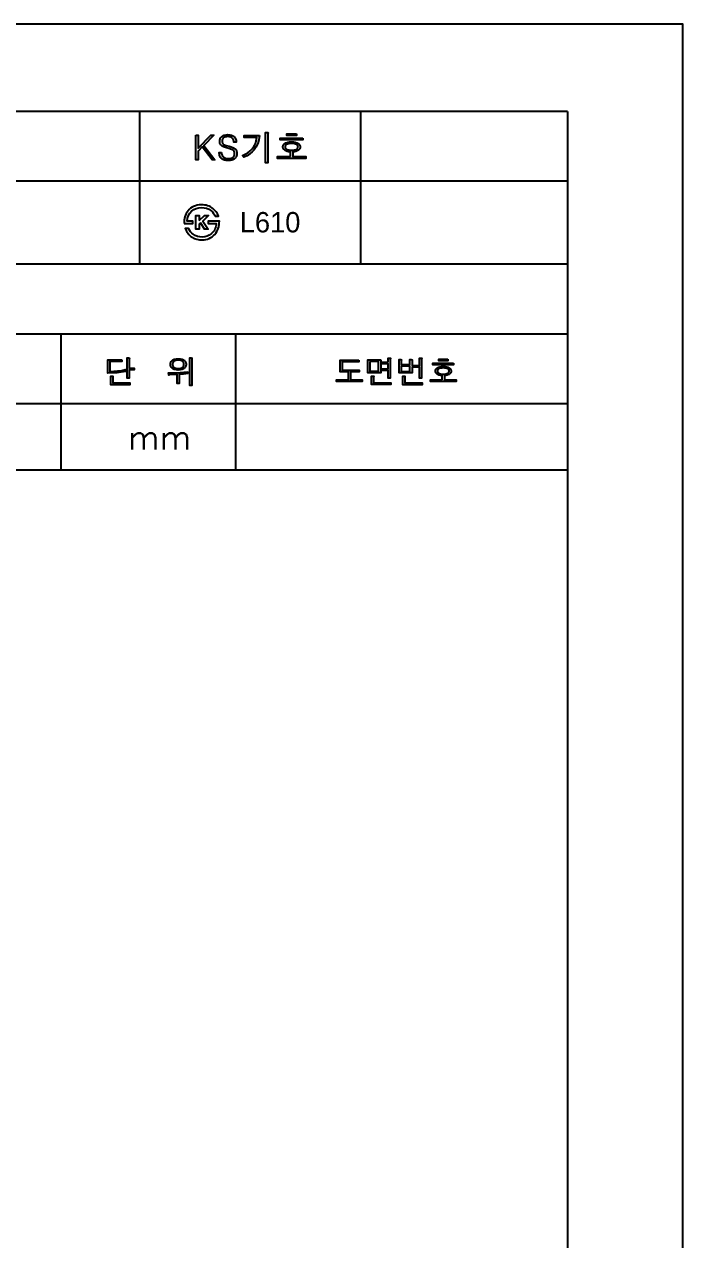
# Model space of a CAD drawing. Extents: x 60939 to 67572, y 58046 to 61508.
# Drawn here: x 66667 to 67572, y 59806 to 61477 of the extents above; entities that cross this region are included whole.
import ezdxf

# ---------------------------------------------------------------- set-up
doc = ezdxf.new("R2010")
doc.units = 0
doc.header["$MEASUREMENT"] = 0
doc.layers.add('YA', color=7, linetype='CONTINUOUS')
doc.styles.add('h', font='', dxfattribs={"height": 30})
doc.styles.get("Standard").update_dxf_attribs({"font": 'txt.shx', "bigfont": 'ghs.shx'})
doc.styles.get('h').set_extended_font_data('Haansoft Batang')

msp = doc.modelspace()

# ---------------------------------------------------------------- linework, layer by layer
at = {"layer": 'YA', "color": 7}
for p, q in [((67414.2, 61356.9), (65338.2, 61356.9)), ((66826.2, 61146.9), (66826.2, 61356.9)), ((67129.8, 61146.9), (67129.8, 61356.9)), ((67414.2, 61356.9), (67414.2, 58176.9)), ((67414.2, 61260.9), (65914.2, 61260.9)), ((67414.2, 61146.9), (65338.2, 61146.9)), ((67414.2, 61050.9), (65338.2, 61050.9)), ((66718.2, 60863.6), (66718.2, 61050.9)), ((66958.2, 60863.6), (66958.2, 61050.9)), ((67414.2, 60954.9), (65914.2, 60954.9)), ((67414.2, 60863.6), (65338.2, 60863.6))]:
    msp.add_line(p, q, dxfattribs=at)
at = {"layer": 'YA', "color": 0}
msp.add_lwpolyline([(65146.8, 58046.4), (67572.3, 58046.4), (67572.3, 61476.8), (65146.8, 61476.8)], close=True, dxfattribs=at)
at = {"layer": 'YA', "color": 7}
for points in [[(66903, 61324.3), (66906.2, 61324.3), (66906.2, 61306.3), (66923.7, 61324.3), (66927.7, 61324.3), (66913.9, 61310.2), (66929.3, 61290.3), (66925.5, 61290.3), (66911.8, 61308.1), (66906.2, 61302.3), (66906.2, 61290.3), (66903, 61290.3), (66903, 61324.3)], [(66938.4, 61300.6), (66938.6, 61298.7), (66938.8, 61297.8), (66939.1, 61297), (66939.4, 61296.3), (66939.8, 61295.6), (66940.3, 61295), (66940.9, 61294.4), (66941.5, 61293.8), (66942.3, 61293.4), (66943, 61293), (66943.9, 61292.7), (66945.8, 61292.3), (66947.9, 61292.1), (66949.8, 61292.2), (66951.5, 61292.6), (66952.3, 61292.8), (66952.9, 61293.1), (66953.6, 61293.5), (66954.2, 61294), (66954.7, 61294.4), (66955.2, 61294.9), (66955.6, 61295.5), (66955.9, 61296), (66956.1, 61296.7), (66956.3, 61297.3), (66956.4, 61298.1), (66956.4, 61298.8), (66956.3, 61300.3), (66956.2, 61301), (66956, 61301.6), (66955.7, 61302.2), (66955.4, 61302.7), (66955, 61303.1), (66954.5, 61303.6), (66954.1, 61303.9), (66953.6, 61304.2), (66952.2, 61304.8), (66948.5, 61306), (66945.3, 61306.8), (66941, 61308.2), (66939.5, 61309.1), (66938.8, 61309.5), (66938.3, 61310), (66937.7, 61310.5), (66937.3, 61311.1), (66936.9, 61311.8), (66936.5, 61312.5), (66936.3, 61313.3), (66936.1, 61314.2), (66936, 61316), (66936, 61317), (66936.1, 61318), (66936.4, 61318.9), (66936.7, 61319.7), (66937.1, 61320.5), (66937.6, 61321.3), (66938.2, 61322), (66938.9, 61322.6), (66939.7, 61323.2), (66940.6, 61323.7), (66941.5, 61324.2), (66942.5, 61324.5), (66944.7, 61325), (66947.2, 61325.1), (66949.7, 61325), (66952, 61324.5), (66953, 61324.1), (66953.9, 61323.6), (66954.8, 61323.1), (66955.6, 61322.4), (66956.3, 61321.7), (66956.9, 61320.9), (66957.4, 61320.1), (66957.8, 61319.2), (66958.2, 61318.2), (66958.4, 61317.2), (66958.6, 61314.8), (66955.4, 61314.8), (66955.2, 61316.5), (66955, 61317.3), (66954.8, 61318), (66954.5, 61318.7), (66954.1, 61319.3), (66953.7, 61319.9), (66953.2, 61320.4), (66952.6, 61320.9), (66951.9, 61321.3), (66951.3, 61321.6), (66950.5, 61321.9), (66948.9, 61322.3), (66947.1, 61322.4), (66945.3, 61322.3), (66943.7, 61322), (66943, 61321.7), (66942.4, 61321.4), (66941.8, 61321.1), (66941.2, 61320.7), (66940.8, 61320.3), (66940.4, 61319.8), (66940, 61319.3), (66939.7, 61318.7), (66939.5, 61318.1), (66939.4, 61317.4), (66939.3, 61316.7), (66939.2, 61316), (66939.3, 61314.8), (66939.4, 61314.3), (66939.6, 61313.8), (66939.8, 61313.4), (66940, 61313), (66940.3, 61312.6), (66940.6, 61312.2), (66940.9, 61311.9), (66941.3, 61311.6), (66942.3, 61311), (66943.5, 61310.5), (66944.9, 61310.1), (66948.9, 61309.2), (66951.6, 61308.4), (66953.8, 61307.6), (66955.6, 61306.6), (66956.3, 61306.1), (66957, 61305.6), (66957.6, 61305), (66958.1, 61304.3), (66958.6, 61303.6), (66958.9, 61302.8), (66959.2, 61302), (66959.4, 61301.1), (66959.6, 61299.1), (66959.5, 61298.1), (66959.4, 61297), (66959.1, 61296), (66958.8, 61295.1), (66958.3, 61294.3), (66957.8, 61293.5), (66957.2, 61292.7), (66956.4, 61292), (66955.6, 61291.4), (66954.7, 61290.9), (66953.8, 61290.4), (66952.7, 61290), (66950.5, 61289.5), (66947.9, 61289.4), (66945, 61289.5), (66942.5, 61290.1), (66941.3, 61290.5), (66940.3, 61291), (66939.3, 61291.5), (66938.4, 61292.2), (66937.7, 61293), (66937, 61293.8), (66936.5, 61294.7), (66936, 61295.7), (66935.7, 61296.7), (66935.4, 61297.9), (66935.2, 61300.3), (66935.2, 61300.6), (66938.4, 61300.6)], [(66990.4, 61323.7), (66989.5, 61318.1), (66988.1, 61313), (66986.1, 61308.4), (66983.5, 61304.4), (66980.7, 61301.3), (66977.4, 61298.5), (66973.6, 61296.1), (66969.3, 61293.9), (66967.1, 61296.5), (66971, 61298.1), (66974.6, 61300.2), (66977.7, 61302.6), (66980.5, 61305.4), (66983, 61308.8), (66984.9, 61312.6), (66986.2, 61316.7), (66987, 61321.1), (66969.6, 61321.1), (66969.6, 61323.7), (66990.4, 61323.7)], [(67002.4, 61327.7), (67002.4, 61327.7), (67002.4, 61327.7), (67002.4, 61327.7), (67002.4, 61327.7), (67002.4, 61327.7), (67002.4, 61327.7), (67002.4, 61327.7), (67002.4, 61327.7), (67002.4, 61327.6), (67002.4, 61327.6), (67002.4, 61327.5), (67002.4, 61327.4), (67002.3, 61327.2), (67002, 61326.8), (67001.9, 61326.2), (67001.9, 61286.5), (66998.8, 61286.5), (66998.8, 61327.9), (67001, 61327.9), (67002, 61327.9), (67002.2, 61327.8), (67002.3, 61327.8), (67002.4, 61327.8), (67002.4, 61327.8), (67002.4, 61327.7)], [(67041.4, 61326.1), (67041.4, 61323.8), (67028, 61323.8), (67028, 61326.1), (67041.4, 61326.1)], [(67033.2, 61294.9), (67033.2, 61301.4), (67030.7, 61301.6), (67028.6, 61302.1), (67026.8, 61302.7), (67026, 61303.2), (67025.3, 61303.6), (67024.8, 61304.1), (67024.3, 61304.6), (67023.8, 61305.1), (67023.5, 61305.7), (67023.2, 61306.2), (67023, 61306.9), (67022.9, 61307.5), (67022.9, 61308.2), (67022.9, 61308.9), (67023.1, 61309.7), (67023.3, 61310.3), (67023.6, 61311), (67024, 61311.6), (67024.5, 61312.1), (67025, 61312.7), (67025.7, 61313.1), (67026.5, 61313.6), (67027.4, 61314), (67029.5, 61314.7), (67031.9, 61315.1), (67034.7, 61315.2), (67037.4, 61315.1), (67039.8, 61314.7), (67041.9, 61314), (67042.8, 61313.6), (67043.7, 61313.1), (67044.3, 61312.7), (67044.9, 61312.1), (67045.4, 61311.6), (67045.8, 61311), (67046.1, 61310.3), (67046.4, 61309.7), (67046.5, 61308.9), (67046.5, 61308.2), (67046.5, 61307.5), (67046.4, 61306.9), (67046.2, 61306.2), (67045.9, 61305.7), (67045.6, 61305.1), (67045.1, 61304.6), (67044.6, 61304.1), (67044, 61303.6), (67043.3, 61303.2), (67042.5, 61302.7), (67040.7, 61302.1), (67038.7, 61301.6), (67036.3, 61301.4), (67036.3, 61294.9), (67054.2, 61294.9), (67054.2, 61292.4), (67015.2, 61292.4), (67015.2, 61294.9), (67033.2, 61294.9)], [(67050.4, 61320.2), (67050.4, 61317.8), (67019, 61317.8), (67019, 61320.2), (67050.4, 61320.2)], [(67027.9, 61311.6), (67027.4, 61311.3), (67027, 61311), (67026.7, 61310.6), (67026.4, 61310.2), (67026.1, 61309.7), (67026, 61309.3), (67025.9, 61308.8), (67025.8, 61308.2), (67025.9, 61307.7), (67026, 61307.2), (67026.1, 61306.8), (67026.4, 61306.3), (67026.7, 61305.9), (67027, 61305.6), (67027.4, 61305.2), (67027.9, 61304.9), (67028.5, 61304.6), (67029.2, 61304.3), (67030.8, 61304), (67032.6, 61303.7), (67034.7, 61303.6), (67036.8, 61303.7), (67038.6, 61304), (67040.1, 61304.3), (67040.8, 61304.6), (67041.4, 61304.9), (67041.9, 61305.2), (67042.4, 61305.6), (67042.7, 61305.9), (67043, 61306.3), (67043.3, 61306.8), (67043.4, 61307.2), (67043.5, 61307.7), (67043.6, 61308.2), (67043.5, 61308.8), (67043.4, 61309.3), (67043.3, 61309.7), (67043, 61310.2), (67042.7, 61310.6), (67042.4, 61311), (67041.9, 61311.3), (67041.4, 61311.6), (67040.8, 61311.9), (67040.2, 61312.1), (67038.6, 61312.5), (67036.8, 61312.7), (67034.7, 61312.8), (67032.6, 61312.7), (67030.8, 61312.5), (67029.2, 61312.1), (67028.5, 61311.9), (67027.9, 61311.6)], [(66801.2, 61015.6), (66801.2, 61013.2), (66785.1, 61013.2), (66785.1, 60999.6), (66795.4, 61000.2), (66801.4, 61001), (66805.8, 61002), (66806.4, 60999.5), (66794.8, 60997.8), (66782.2, 60997.2), (66782.2, 61015.6), (66801.2, 61015.6)], [(66811.9, 61017.8), (66811.9, 61017.8), (66811.9, 61017.8), (66811.9, 61017.8), (66811.9, 61017.8), (66811.9, 61017.8), (66811.9, 61017.7), (66811.9, 61017.7), (66811.9, 61017.6), (66811.9, 61017.6), (66811.9, 61017.5), (66811.8, 61017.3), (66811.6, 61016.9), (66811.6, 61016.5), (66811.6, 61004.2), (66818.2, 61004.2), (66818.2, 61001.9), (66811.6, 61001.9), (66811.6, 60990.3), (66808.7, 60990.3), (66808.7, 61018.1), (66810.5, 61018.1), (66811.4, 61018), (66811.7, 61017.9), (66811.8, 61017.9), (66811.9, 61017.9), (66811.9, 61017.8)], [(66887, 61014.9), (66887.6, 61014.3), (66888.2, 61013.7), (66888.6, 61013.1), (66889, 61012.4), (66889.3, 61011.7), (66889.5, 61010.9), (66889.6, 61010.1), (66889.7, 61009.3), (66889.6, 61008.5), (66889.5, 61007.7), (66889.3, 61006.9), (66889, 61006.2), (66888.6, 61005.5), (66888.2, 61004.9), (66887.6, 61004.3), (66887, 61003.7), (66886.2, 61003.2), (66885.4, 61002.7), (66884.5, 61002.3), (66883.5, 61002), (66881.4, 61001.6), (66878.9, 61001.4), (66876.5, 61001.6), (66874.3, 61002), (66873.3, 61002.3), (66872.4, 61002.7), (66871.6, 61003.2), (66870.8, 61003.7), (66870.2, 61004.3), (66869.7, 61004.9), (66869.2, 61005.5), (66868.8, 61006.2), (66868.5, 61006.9), (66868.3, 61007.7), (66868.2, 61008.5), (66868.2, 61009.3), (66868.2, 61010.1), (66868.3, 61010.9), (66868.5, 61011.7), (66868.8, 61012.4), (66869.2, 61013.1), (66869.7, 61013.7), (66870.2, 61014.3), (66870.8, 61014.9), (66871.6, 61015.4), (66872.4, 61015.9), (66873.3, 61016.3), (66874.3, 61016.6), (66876.5, 61017), (66878.9, 61017.1), (66881.4, 61017), (66883.5, 61016.6), (66884.5, 61016.3), (66885.4, 61015.9), (66886.2, 61015.4), (66887, 61014.9)], [(66873, 61013.4), (66872.5, 61013), (66872.1, 61012.6), (66871.8, 61012.1), (66871.5, 61011.6), (66871.3, 61011.1), (66871.1, 61010.5), (66871, 61009.9), (66871, 61009.3), (66871, 61008.7), (66871.1, 61008.1), (66871.3, 61007.5), (66871.5, 61007), (66871.8, 61006.5), (66872.1, 61006.1), (66872.5, 61005.6), (66873, 61005.2), (66873.5, 61004.8), (66874.1, 61004.5), (66874.8, 61004.2), (66875.5, 61004), (66877.1, 61003.7), (66878.9, 61003.6), (66880.7, 61003.7), (66882.3, 61004), (66883, 61004.2), (66883.7, 61004.5), (66884.3, 61004.8), (66884.8, 61005.2), (66885.3, 61005.6), (66885.7, 61006.1), (66886, 61006.5), (66886.3, 61007), (66886.5, 61007.5), (66886.7, 61008.1), (66886.8, 61008.7), (66886.8, 61009.3), (66886.8, 61009.9), (66886.7, 61010.5), (66886.5, 61011.1), (66886.3, 61011.6), (66886, 61012.1), (66885.7, 61012.6), (66885.3, 61013), (66884.8, 61013.4), (66884.3, 61013.8), (66883.7, 61014.1), (66883, 61014.4), (66882.3, 61014.6), (66880.7, 61014.9), (66878.9, 61015), (66877.1, 61014.9), (66875.5, 61014.6), (66874.8, 61014.4), (66874.1, 61014.1), (66873.5, 61013.8), (66873, 61013.4)], [(66897, 61018.1), (66897.3, 61018), (66897.6, 61018), (66897.7, 61018), (66897.7, 61018), (66897.8, 61017.9), (66897.8, 61017.9), (66897.8, 61017.9), (66897.8, 61017.9), (66897.8, 61017.9), (66897.8, 61017.8), (66897.9, 61017.8), (66897.9, 61017.8), (66897.9, 61017.8), (66897.9, 61017.8), (66897.9, 61017.7), (66897.9, 61017.6), (66897.8, 61017.5), (66897.7, 61017.3), (66897.5, 61017), (66897.5, 61016.6), (66897.5, 60980.4), (66894.7, 60980.4), (66894.7, 61018.1), (66897, 61018.1)], [(67127.1, 61015), (67127.1, 61012.7), (67104.2, 61012.7), (67104.2, 61001.3), (67127.6, 61001.3), (67127.6, 60998.9), (67115.6, 60998.9), (67115.6, 60988.1), (67131.9, 60988.1), (67131.9, 60985.8), (67096.5, 60985.8), (67096.5, 60988.1), (67112.8, 60988.1), (67112.8, 60998.9), (67101.4, 60998.9), (67101.4, 61015), (67127.1, 61015)], [(67157.3, 61015.6), (67157.3, 60997.4), (67139.7, 60997.4), (67139.7, 61015.6), (67157.3, 61015.6)], [(67142.5, 61013.2), (67142.5, 60999.8), (67154.4, 60999.8), (67154.4, 61013.2), (67142.5, 61013.2)], [(67167.6, 61012.3), (67167.6, 61018), (67169.8, 61018), (67170.2, 61018), (67170.4, 61018), (67170.5, 61018), (67170.6, 61017.9), (67170.7, 61017.9), (67170.7, 61017.9), (67170.7, 61017.9), (67170.7, 61017.9), (67170.7, 61017.9), (67170.7, 61017.8), (67170.8, 61017.8), (67170.8, 61017.8), (67170.8, 61017.8), (67170.8, 61017.8), (67170.7, 61017.7), (67170.7, 61017.6), (67170.6, 61017.4), (67170.5, 61017.1), (67170.4, 61016.8), (67170.4, 60990.3), (67167.6, 60990.3), (67167.6, 61000.9), (67158.4, 61000.9), (67158.4, 61003.2), (67167.6, 61003.2), (67167.6, 61010), (67158.4, 61010), (67158.4, 61012.3), (67167.6, 61012.3)], [(67185.9, 61015.7), (67185.9, 61015.6), (67186, 61015.6), (67186, 61015.6), (67186, 61015.6), (67186, 61015.6), (67186, 61015.5), (67186, 61015.5), (67186, 61015.5), (67185.9, 61015.4), (67185.9, 61015.3), (67185.8, 61015.2), (67185.6, 61014.9), (67185.5, 61014.5), (67185.5, 61009.1), (67197.4, 61009.1), (67197.4, 61015.8), (67199.3, 61015.8), (67200.1, 61015.7), (67200.3, 61015.7), (67200.4, 61015.7), (67200.5, 61015.6), (67200.5, 61015.6), (67200.6, 61015.6), (67200.6, 61015.5), (67200.6, 61015.5), (67200.6, 61015.5), (67200.6, 61015.5), (67200.6, 61015.5), (67200.6, 61015.4), (67200.6, 61015.4), (67200.6, 61015.3), (67200.6, 61015.2), (67200.5, 61015), (67200.3, 61014.7), (67200.3, 61014.3), (67200.3, 61007.8), (67210.6, 61007.8), (67210.6, 61018), (67212.9, 61018), (67213.3, 61018), (67213.5, 61018), (67213.6, 61018), (67213.7, 61017.9), (67213.7, 61017.9), (67213.7, 61017.9), (67213.8, 61017.9), (67213.8, 61017.9), (67213.8, 61017.8), (67213.8, 61017.8), (67213.8, 61017.8), (67213.8, 61017.8), (67213.8, 61017.8), (67213.8, 61017.8), (67213.8, 61017.7), (67213.8, 61017.6), (67213.7, 61017.5), (67213.7, 61017.3), (67213.5, 61016.9), (67213.5, 61016.6), (67213.5, 60990.3), (67210.6, 60990.3), (67210.6, 61005.4), (67200.3, 61005.4), (67200.3, 60997.4), (67182.8, 60997.4), (67182.8, 61015.8), (67184.9, 61015.8), (67185.6, 61015.7), (67185.8, 61015.7), (67185.9, 61015.7), (67185.9, 61015.7), (67185.9, 61015.7), (67185.9, 61015.7)], [(67185.5, 60999.6), (67197.4, 60999.6), (67197.4, 61006.9), (67185.5, 61006.9), (67185.5, 60999.6)], [(67241.8, 60988), (67241.8, 60993.9), (67239.6, 60994.1), (67237.7, 60994.6), (67236.1, 60995.2), (67235.4, 60995.5), (67234.7, 60995.9), (67234.2, 60996.4), (67233.7, 60996.8), (67233.4, 60997.3), (67233.1, 60997.8), (67232.8, 60998.3), (67232.6, 60998.9), (67232.5, 60999.5), (67232.5, 61000.1), (67232.5, 61000.8), (67232.7, 61001.4), (67232.9, 61002.1), (67233.1, 61002.6), (67233.5, 61003.2), (67233.9, 61003.7), (67234.5, 61004.2), (67235.1, 61004.6), (67235.8, 61005), (67236.6, 61005.4), (67238.5, 61006), (67240.7, 61006.3), (67243.2, 61006.5), (67245.7, 61006.3), (67247.9, 61006), (67249.8, 61005.4), (67250.6, 61005), (67251.4, 61004.6), (67252, 61004.2), (67252.5, 61003.7), (67253, 61003.2), (67253.3, 61002.6), (67253.6, 61002.1), (67253.8, 61001.4), (67254, 61000.8), (67254, 61000.1), (67254, 60999.5), (67253.9, 60998.9), (67253.7, 60998.3), (67253.4, 60997.8), (67253.1, 60997.3), (67252.7, 60996.8), (67252.3, 60996.4), (67251.7, 60995.9), (67251.1, 60995.5), (67250.4, 60995.2), (67248.7, 60994.6), (67246.8, 60994.1), (67244.7, 60993.9), (67244.7, 60988), (67261, 60988), (67261, 60985.8), (67225.5, 60985.8), (67225.5, 60988), (67241.8, 60988)], [(67257.5, 61011), (67257.5, 61008.8), (67229, 61008.8), (67229, 61011), (67257.5, 61011)], [(67237.1, 61003.2), (67236.6, 61002.9), (67236.3, 61002.6), (67235.9, 61002.3), (67235.7, 61001.9), (67235.5, 61001.5), (67235.3, 61001.1), (67235.2, 61000.6), (67235.2, 61000.1), (67235.2, 60999.7), (67235.3, 60999.2), (67235.5, 60998.8), (67235.7, 60998.4), (67235.9, 60998), (67236.3, 60997.7), (67236.6, 60997.4), (67237.1, 60997.1), (67237.6, 60996.8), (67238.2, 60996.6), (67239.6, 60996.3), (67241.3, 60996), (67243.2, 60996), (67245.1, 60996), (67246.8, 60996.3), (67248.2, 60996.6), (67248.8, 60996.8), (67249.3, 60997.1), (67249.8, 60997.4), (67250.2, 60997.7), (67250.5, 60998), (67250.8, 60998.4), (67251, 60998.8), (67251.2, 60999.2), (67251.3, 60999.7), (67251.3, 61000.1), (67251.3, 61000.6), (67251.2, 61001.1), (67251, 61001.5), (67250.8, 61001.9), (67250.5, 61002.3), (67250.2, 61002.6), (67249.8, 61002.9), (67249.3, 61003.2), (67248.8, 61003.5), (67248.2, 61003.7), (67246.8, 61004), (67245.2, 61004.2), (67243.2, 61004.3), (67241.3, 61004.2), (67239.6, 61004), (67238.2, 61003.7), (67237.6, 61003.5), (67237.1, 61003.2)], [(67249.3, 61016.4), (67249.3, 61014.2), (67237.1, 61014.2), (67237.1, 61016.4), (67249.3, 61016.4)], [(66789.2, 60993.1), (66789.2, 60993), (66789.2, 60993), (66789.2, 60993), (66789.2, 60993), (66789.2, 60992.9), (66789.2, 60992.9), (66789.2, 60992.8), (66789.1, 60992.6), (66789, 60992.3), (66788.9, 60991.9), (66788.9, 60983.7), (66812.4, 60983.7), (66812.4, 60981.3), (66786.1, 60981.3), (66786.1, 60993.2), (66788.2, 60993.2), (66788.9, 60993.2), (66789.1, 60993.1), (66789.1, 60993.1), (66789.2, 60993.1), (66789.2, 60993.1)], [(66892.4, 60996.5), (66886.3, 60996), (66880.3, 60995.6), (66880.3, 60983.1), (66877.5, 60983.1), (66877.5, 60995.5), (66867.3, 60995.2), (66866.9, 60995.1), (66866.6, 60994.8), (66866.5, 60994.7), (66866.3, 60994.6), (66866.3, 60994.6), (66866.2, 60994.5), (66866.2, 60994.5), (66866.2, 60994.5), (66866.2, 60994.5), (66866.2, 60994.5), (66866.2, 60994.5), (66866.2, 60994.5), (66866.1, 60994.5), (66866.1, 60994.6), (66866.1, 60994.6), (66866.1, 60994.6), (66866, 60994.7), (66866, 60994.8), (66865.9, 60995.1), (66865.8, 60995.5), (66865.5, 60997.5), (66876.2, 60997.7), (66892.1, 60998.8), (66892.4, 60996.5)], [(67147.6, 60993), (67147.6, 60993), (67147.6, 60993), (67147.6, 60993), (67147.6, 60993), (67147.6, 60993), (67147.6, 60992.9), (67147.6, 60992.9), (67147.6, 60992.7), (67147.5, 60992.6), (67147.3, 60992.3), (67147.3, 60991.9), (67147.3, 60983.7), (67171.3, 60983.7), (67171.3, 60981.4), (67144.5, 60981.4), (67144.5, 60993.2), (67146.6, 60993.2), (67147.3, 60993.2), (67147.4, 60993.1), (67147.5, 60993.1), (67147.5, 60993.1), (67147.6, 60993.1), (67147.6, 60993)], [(67190.6, 60993), (67190.6, 60993), (67190.6, 60993), (67190.6, 60993), (67190.6, 60993), (67190.6, 60992.9), (67190.6, 60992.9), (67190.6, 60992.9), (67190.6, 60992.7), (67190.5, 60992.6), (67190.4, 60992.3), (67190.3, 60991.9), (67190.3, 60983.7), (67214.3, 60983.7), (67214.3, 60981.3), (67187.5, 60981.3), (67187.5, 60993.2), (67189.6, 60993.2), (67190.3, 60993.1), (67190.4, 60993.1), (67190.5, 60993.1), (67190.6, 60993.1), (67190.6, 60993), (67190.6, 60993)]]:
    msp.add_lwpolyline(points, dxfattribs=at)
msp.add_lwpolyline([(66907.7, 61207.2), (66914.9, 61213.8), (66920.7, 61213.8), (66912.7, 61206.3), (66920.2, 61195.1), (66915.1, 61195.1), (66909.8, 61203.6), (66907.7, 61201.8), (66907.7, 61195.1), (66903.3, 61195.1), (66903.3, 61214), (66907.7, 61214), (66907.7, 61207.2)], close=True, dxfattribs=at)
for points in [[(66887, 61202.7), (66886.8, 61206), (66887.2, 61209.2), (66888.1, 61212.2), (66889, 61215.3), (66890.5, 61218.1), (66892.5, 61220.5), (66894.6, 61223), (66897.1, 61225), (66900, 61226.4), (66903.3, 61227.9), (66906.8, 61228.7), (66910.8, 61228.7), (66917, 61228.6), (66922.2, 61226.9), (66926.4, 61223.6), (66929.8, 61220.9), (66932.4, 61217.3), (66934.2, 61212.8), (66934.2, 61212.8), (66929.6, 61212.8), (66929.6, 61212.8), (66928.6, 61215.6), (66926.7, 61218.2), (66923.8, 61220.6), (66920.1, 61223.5), (66915.9, 61224.9), (66911.2, 61224.9), (66905.6, 61224.9), (66901, 61223.3), (66897.3, 61219.9), (66893.5, 61216.5), (66891.5, 61211.9), (66891.2, 61206.2), (66891.2, 61206.2), (66898.9, 61206.2), (66898.9, 61206.2), (66898.9, 61206.2), (66898.9, 61202.7), (66898.9, 61202.7), (66898.9, 61202.7), (66887, 61202.7), (66887, 61202.7), (66887, 61202.7), (66887, 61202.7), (66887, 61202.7)], [(66935.4, 61206.2), (66935.4, 61202.7), (66934.9, 61199.3), (66933.8, 61196.1), (66932.7, 61193), (66931.1, 61190.2), (66929, 61187.9), (66926.9, 61185.5), (66924.4, 61183.7), (66921.5, 61182.4), (66918.6, 61181), (66915.5, 61180.3), (66912.2, 61180.3), (66906.8, 61180.3), (66902.1, 61181.6), (66898, 61184.2), (66893.7, 61186.9), (66890.5, 61190.9), (66888.4, 61196.2), (66888.4, 61196.2), (66892.8, 61196.2), (66892.8, 61196.2), (66894.6, 61192.8), (66896.7, 61190), (66899.2, 61188.1), (66902.8, 61185.3), (66907.2, 61184), (66912.2, 61184.3), (66916.6, 61184.3), (66920.6, 61185.7), (66924.2, 61188.5), (66928.3, 61192), (66930.7, 61196.7), (66931.2, 61202.7), (66931.2, 61202.7), (66920, 61202.7), (66920, 61202.7), (66920, 61202.7), (66920, 61206.2), (66920, 61206.2), (66920, 61206.2), (66935.4, 61206.2), (66935.4, 61206.2), (66935.4, 61206.2), (66935.4, 61206.2), (66935.4, 61206.2)]]:
    msp.add_open_spline(points, degree=3, knots=[0, 0, 0, 0, 1, 1, 1, 2, 2, 2, 3, 3, 3, 4, 4, 4, 5, 5, 5, 6, 6, 6, 7, 7, 7, 8, 8, 8, 9, 9, 9, 10, 10, 10, 11, 11, 11, 12, 12, 12, 13, 13, 13, 14, 14, 14, 15, 15, 15, 15], dxfattribs=at)

# ---------------------------------------------------------------- texts
msp.add_text('mm', height=33.82, dxfattribs=at).set_placement((66809.9, 60892))
at = {"layer": 'YA', "insert": (66963.5, 61218.7), "char_height": 28, "width": 136.844, "attachment_point": 1, "style": 'h'}
msp.add_mtext('L610', dxfattribs=at)

doc.saveas('drawing.dxf')
